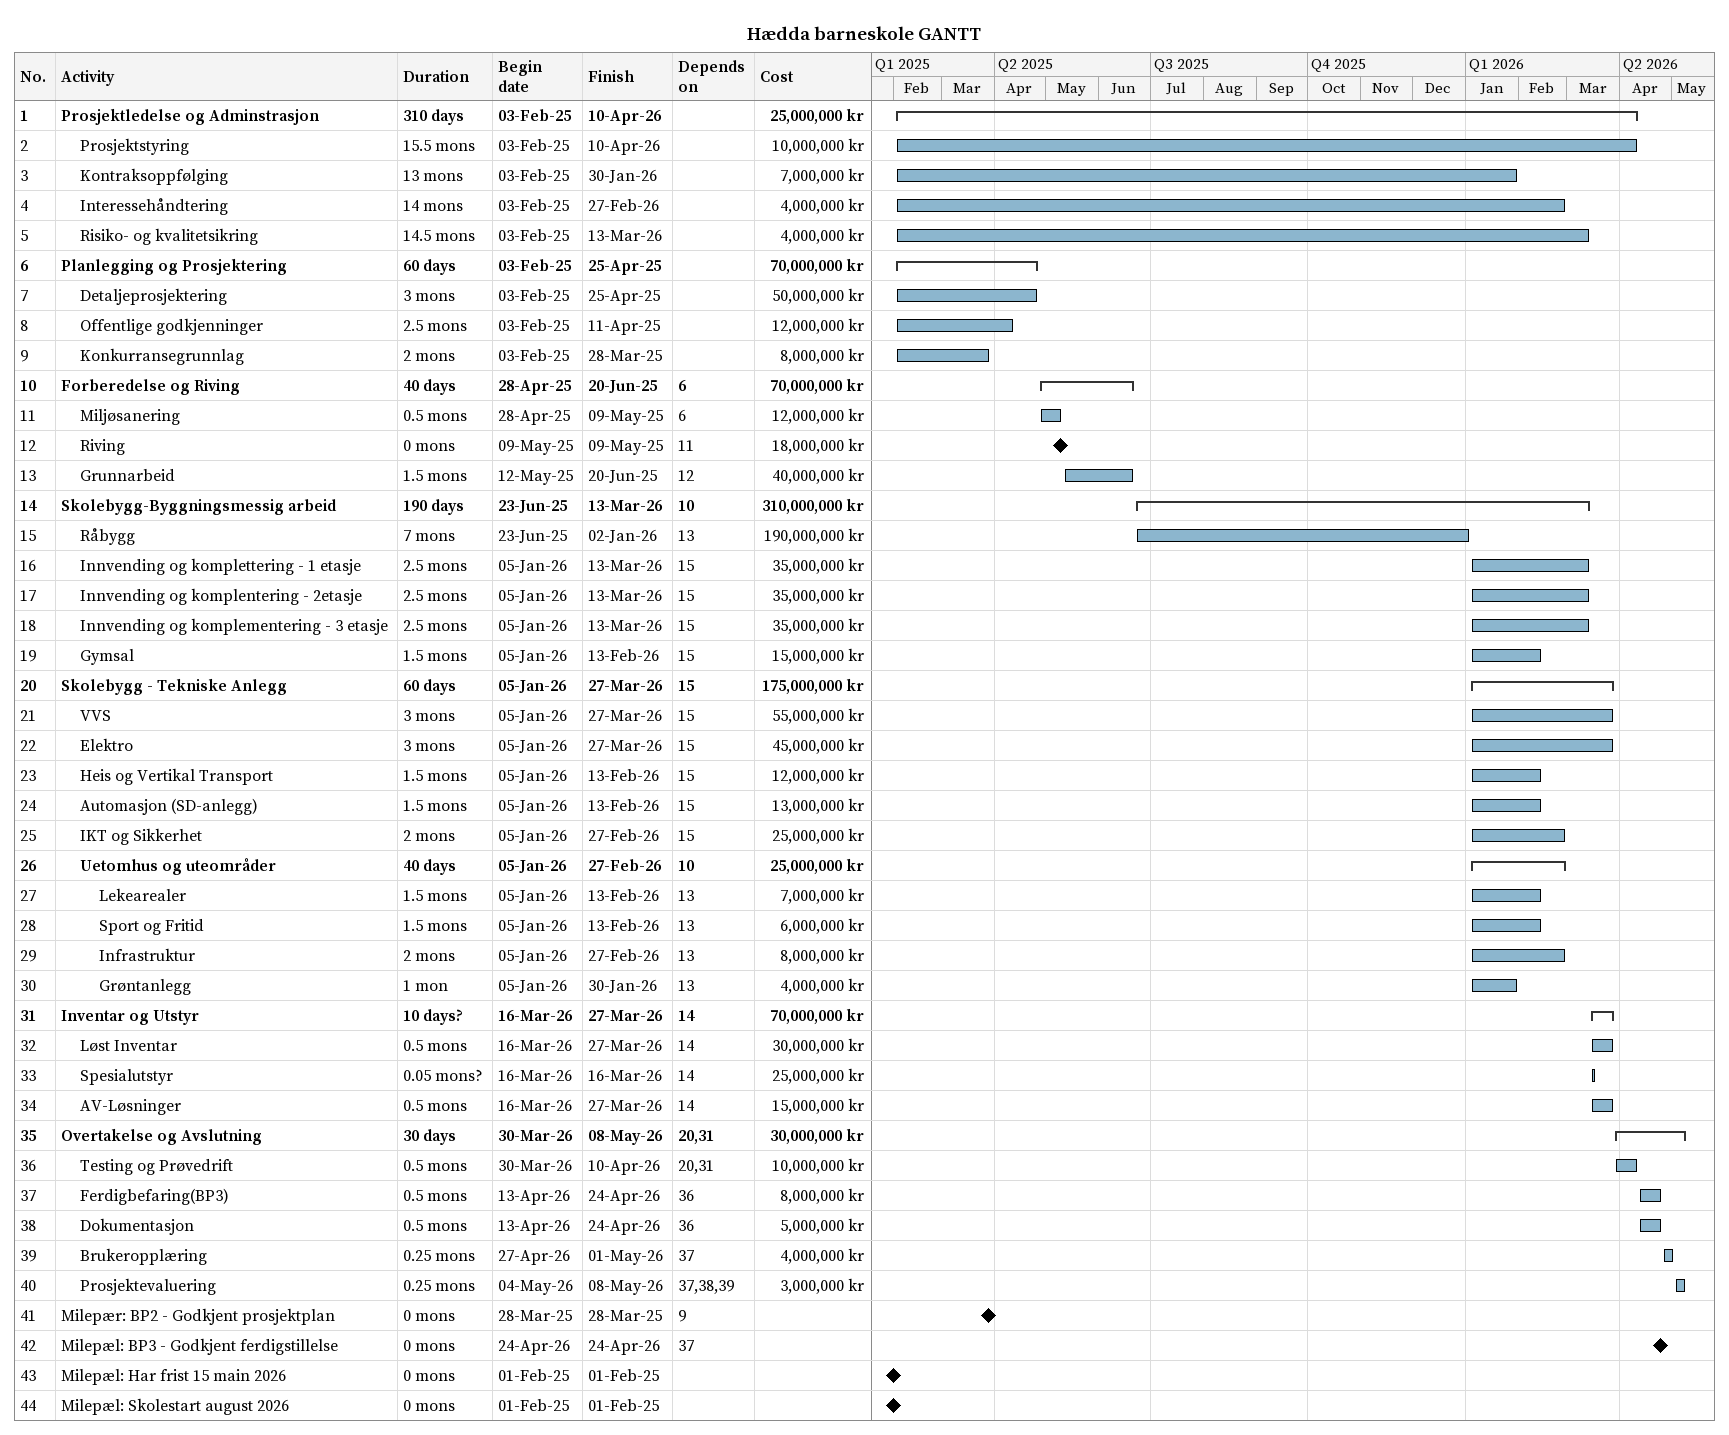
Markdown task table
Hædda barneskole GANTT

| ID | Level | Task | Duration | Start | Finish | Predecessors | Cost (kr) |
|---|---|---|---|---|---|---|---|
| 1 | 1 | **Prosjektledelse og Adminstrasjon** | 310d | 2025-02-03 | 2026-04-10 |  | 25000000 |
| 2 | 2 | Prosjektstyring | 15.5mo | 2025-02-03 | 2026-04-10 |  | 10000000 |
| 3 | 2 | Kontraksoppfølging | 13mo | 2025-02-03 | 2026-01-30 |  | 7000000 |
| 4 | 2 | Interessehåndtering | 14mo | 2025-02-03 | 2026-02-27 |  | 4000000 |
| 5 | 2 | Risiko- og kvalitetsikring | 14.5mo | 2025-02-03 | 2026-03-13 |  | 4000000 |
| 6 | 1 | **Planlegging og Prosjektering** | 60d | 2025-02-03 | 2025-04-25 |  | 70000000 |
| 7 | 2 | Detaljeprosjektering | 3mo | 2025-02-03 | 2025-04-25 |  | 50000000 |
| 8 | 2 | Offentlige godkjenninger | 2.5mo | 2025-02-03 | 2025-04-11 |  | 12000000 |
| 9 | 2 | Konkurransegrunnlag | 2mo | 2025-02-03 | 2025-03-28 |  | 8000000 |
| 10 | 1 | **Forberedelse og Riving** | 40d | 2025-04-28 | 2025-06-20 | 6 | 70000000 |
| 11 | 2 | Miljøsanering | 0.5mo | 2025-04-28 | 2025-05-09 | 6 | 12000000 |
| 12 | 2 | Riving | 0mo | 2025-05-09 | 2025-05-09 | 11 | 18000000 |
| 13 | 2 | Grunnarbeid | 1.5mo | 2025-05-12 | 2025-06-20 | 12 | 40000000 |
| 14 | 1 | **Skolebygg-Byggningsmessig arbeid** | 190d | 2025-06-23 | 2026-03-13 | 10 | 310000000 |
| 15 | 2 | Råbygg | 7mo | 2025-06-23 | 2026-01-02 | 13 | 190000000 |
| 16 | 2 | Innvending og komplettering - 1 etasje | 2.5mo | 2026-01-05 | 2026-03-13 | 15 | 35000000 |
| 17 | 2 | Innvending og komplentering - 2etasje | 2.5mo | 2026-01-05 | 2026-03-13 | 15 | 35000000 |
| 18 | 2 | Innvending og komplementering - 3 etasje | 2.5mo | 2026-01-05 | 2026-03-13 | 15 | 35000000 |
| 19 | 2 | Gymsal | 1.5mo | 2026-01-05 | 2026-02-13 | 15 | 15000000 |
| 20 | 1 | **Skolebygg - Tekniske Anlegg** | 60d | 2026-01-05 | 2026-03-27 | 15 | 175000000 |
| 21 | 2 | VVS | 3mo | 2026-01-05 | 2026-03-27 | 15 | 55000000 |
| 22 | 2 | Elektro | 3mo | 2026-01-05 | 2026-03-27 | 15 | 45000000 |
| 23 | 2 | Heis og Vertikal Transport | 1.5mo | 2026-01-05 | 2026-02-13 | 15 | 12000000 |
| 24 | 2 | Automasjon (SD-anlegg) | 1.5mo | 2026-01-05 | 2026-02-13 | 15 | 13000000 |
| 25 | 2 | IKT og Sikkerhet | 2mo | 2026-01-05 | 2026-02-27 | 15 | 25000000 |
| 26 | 2 | **Uetomhus og uteområder** | 40d | 2026-01-05 | 2026-02-27 | 10 | 25000000 |
| 27 | 3 | Lekearealer | 1.5mo | 2026-01-05 | 2026-02-13 | 13 | 7000000 |
| 28 | 3 | Sport og Fritid | 1.5mo | 2026-01-05 | 2026-02-13 | 13 | 6000000 |
| 29 | 3 | Infrastruktur | 2mo | 2026-01-05 | 2026-02-27 | 13 | 8000000 |
| 30 | 3 | Grøntanlegg | 1mo | 2026-01-05 | 2026-01-30 | 13 | 4000000 |
| 31 | 1 | **Inventar og Utstyr** | 10d? | 2026-03-16 | 2026-03-27 | 14 | 70000000 |
| 32 | 2 | Løst Inventar | 0.5mo | 2026-03-16 | 2026-03-27 | 14 | 30000000 |
| 33 | 2 | Spesialutstyr | 0.05mo? | 2026-03-16 | 2026-03-16 | 14 | 25000000 |
| 34 | 2 | AV-Løsninger | 0.5mo | 2026-03-16 | 2026-03-27 | 14 | 15000000 |
| 35 | 1 | **Overtakelse og Avslutning** | 30d | 2026-03-30 | 2026-05-08 | 20, 31 | 30000000 |
| 36 | 2 | Testing og Prøvedrift | 0.5mo | 2026-03-30 | 2026-04-10 | 20, 31 | 10000000 |
| 37 | 2 | Ferdigbefaring(BP3) | 0.5mo | 2026-04-13 | 2026-04-24 | 36 | 8000000 |
| 38 | 2 | Dokumentasjon | 0.5mo | 2026-04-13 | 2026-04-24 | 36 | 5000000 |
| 39 | 2 | Brukeropplæring | 0.25mo | 2026-04-27 | 2026-05-01 | 37 | 4000000 |
| 40 | 2 | Prosjektevaluering | 0.25mo | 2026-05-04 | 2026-05-08 | 37, 38, 39 | 3000000 |
| 41 | 1 | Milepær: BP2 - Godkjent prosjektplan | 0mo | 2025-03-28 | 2025-03-28 | 9 |  |
| 42 | 1 | Milepæl: BP3 - Godkjent ferdigstillelse | 0mo | 2026-04-24 | 2026-04-24 | 37 |  |
| 43 | 1 | Milepæl: Har frist 15 main 2026 | 0mo | 2025-02-01 | 2025-02-01 |  |  |
| 44 | 1 | Milepæl: Skolestart august 2026 | 0mo | 2025-02-01 | 2025-02-01 |  |  |
